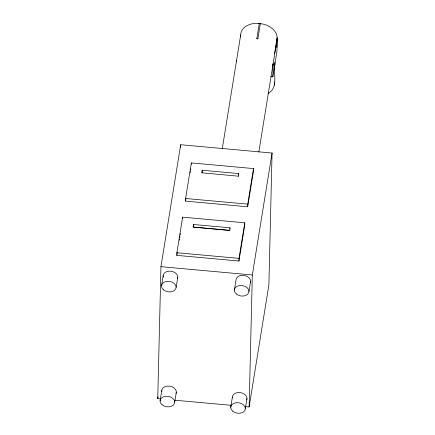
<?xml version="1.0" encoding="UTF-8"?>
<svg xmlns="http://www.w3.org/2000/svg" width="435" height="435" viewBox="0 0 435 435"><rect width="100%" height="100%" fill="white"/><g stroke="black" fill="none" stroke-linecap="round" stroke-linejoin="round"><path stroke-width="0.65" d="M160.461 398.895L157.753 398.65L160.945 266.677L180.699 144.725L272.071 153.033L268.879 285.001L249.13 406.953L245.742 406.649M176.817 255.367L176.882 252.73L182.64 217.157L244.774 222.807L244.709 225.444L238.951 261.011L176.817 255.367L177.241 252.73M180.634 147.432L180.699 144.725M182.608 218.479L182.64 217.157M185.544 201.128L185.609 198.49L191.373 162.918L253.507 168.568L253.442 171.205L247.678 206.777L185.544 201.128L185.973 198.496M191.34 164.24L191.373 162.918M229.995 229.131L230.028 227.815L193.477 224.493L193.417 227.13L229.963 230.452M202.144 172.896L202.21 170.254L238.761 173.576L238.728 174.897M236.548 61.672L236.58 60.356M240.647 36.926L240.696 34.947A18.395 13.142 9.2 0 1 254.551 23.43L259.293 23.408L264.007 24.289A18.395 13.142 9.2 0 1 276.703 34.795L277.247 38.269L276.926 51.466L272.81 76.875L270.782 76.69M238.951 261.011L239.016 258.374L244.774 222.807M247.678 206.777L247.743 204.135L253.507 168.568M259.293 23.408L256.824 38.655L257.863 38.851L260.331 23.604L258.243 23.414M249.13 406.953L252.322 274.985L272.071 153.033M272.81 76.875L273.131 63.673L272.544 66.473M268.036 93.438C278.781 87.826 273.109 73.597 274.871 64.168L274.817 62.161M276.883 47.524L277.128 37.502L274.637 53.5M161.521 285.887L163.168 275.725M190.133 172.804L190.345 171.488M190.563 170.172L190.775 168.851M179.269 240.218L179.481 238.902M179.698 237.581L179.911 236.265M180.123 234.949L180.335 233.628M157.753 398.65L158.079 396.644M176.137 287.317L177.784 277.155M160.08 400.831L161.728 390.668M202.21 170.254L201.796 172.793L238.695 176.213M193.477 224.493L193.069 227.032L229.62 230.354L230.028 227.815M174.696 402.266L176.344 392.104M222.252 148.835L240.696 34.947M238.347 176.115L238.761 173.576M234.362 290.069L236.009 279.906A7.357 5.258 9.2 0 1 244.47 275.491A7.357 5.258 9.2 0 1 250.326 282.679M258.798 152.158L277.247 38.269L276.818 40.319M248.983 291.499L250.625 281.336M230.729 407.258L232.377 397.095M245.345 408.688L246.993 398.525M274.289 65.783L274.871 64.168M185.609 198.49L247.743 204.135M176.882 252.73L239.016 258.374M160.945 266.677L252.322 274.985M174.674 400.189L231.529 405.355M256.824 38.655L257.863 38.851M274.267 81.943L274.36 85.287M232.453 398.02A7.357 5.258 9.2 0 1 240.202 392.571A7.357 5.258 9.2 0 1 246.694 399.863M161.804 391.598A7.357 5.258 9.2 0 1 169.552 386.149A7.357 5.258 9.2 0 1 176.039 393.441M163.364 277.111A7.357 5.258 9.2 0 1 170.672 271.168A7.357 5.258 9.2 0 1 177.485 278.492M163.522 289.824A7.357 5.258 9.2 0 0 175.838 288.655A7.357 5.258 9.2 0 0 167.132 281.325A7.357 5.258 9.2 0 0 163.522 289.824M236.363 294.006A7.357 5.258 9.2 0 0 248.679 292.842A7.357 5.258 9.2 0 0 239.973 285.507A7.357 5.258 9.2 0 0 236.363 294.006M232.73 411.195A7.357 5.258 9.2 0 0 245.046 410.026A7.357 5.258 9.2 0 0 236.341 402.696A7.357 5.258 9.2 0 0 232.73 411.195M162.081 404.773A7.357 5.258 9.2 0 0 174.397 403.604A7.357 5.258 9.2 0 0 165.686 396.269A7.357 5.258 9.2 0 0 162.081 404.773"/></g></svg>
